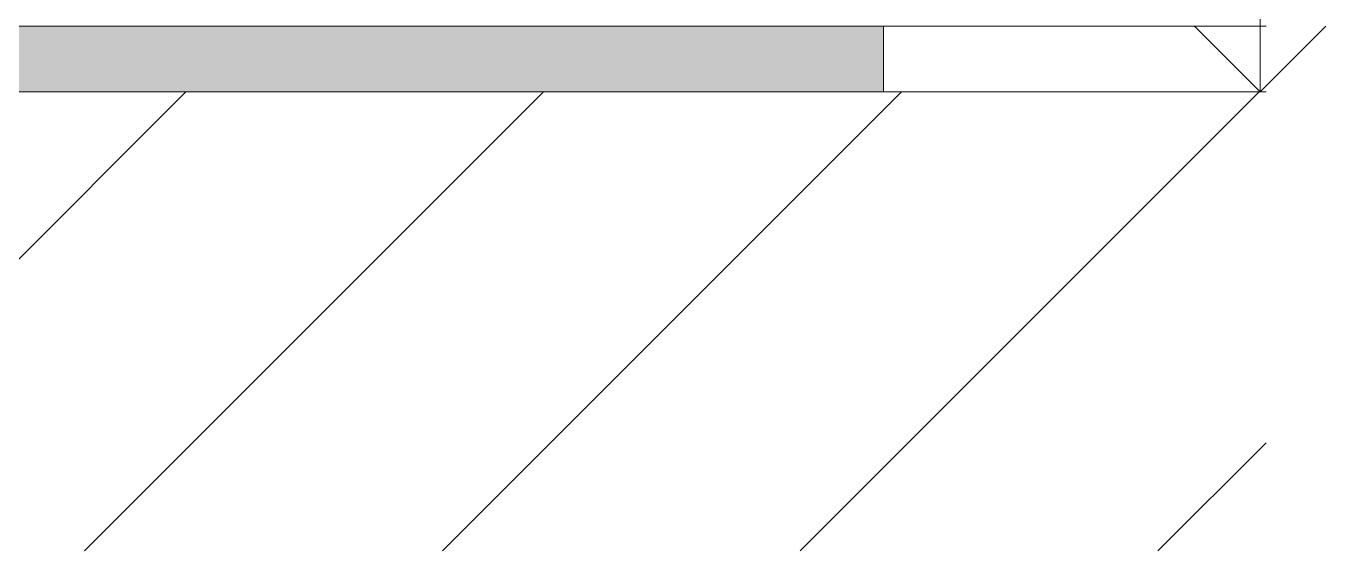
# Model space of a CAD drawing. Header units: millimetres. Extents: x -155050 to -36395, y -2753 to 7638.
# Drawn here: x -67251 to -63397, y -2306 to -750 of the extents above; entities that cross this region are included whole.
import ezdxf

# ---------------------------------------------------------------- set-up
doc = ezdxf.new("R2010")
doc.units = ezdxf.units.MM
doc.linetypes.add('IMPORT-DĚLICÍ2 _2_', pattern=[15.875, 6.35, -3.175, 0, -3.175, 0, -3.175])
doc.linetypes.add('IMPORT-KANVBRDO', pattern=[20, 7, -6.5, 0, -6.5])
for name, color, linetype, lineweight in [('A-DETL-THIN', 7, 'Continuous', 9), ('A-WALL', 7, 'Continuous', 9), ('G-ANNO-DIMS', 7, 'Continuous', 9), ('HK_TEREN_SESAZENI_dwg-1', 7, 'Continuous', 9)]:
    doc.layers.add(name, color=color, linetype=linetype, lineweight=lineweight)
for name, color, linetype, lineweight, true_color in [('A-WALL-4', 7, 'Continuous', 9, 0x787878), ('hch budova-1', 7, 'Continuous', 9, 0x00a5a5), ('hch kanal-2', 6, 'IMPORT-KANVBRDO', 9, 0xff00ff), ('hch kanal-3', 30, 'IMPORT-KANVBRDO', 9, 0xff7f00), ('hch oploceni-1', 7, 'IMPORT-DĚLICÍ2 _2_', 9, 0x00a5a5), ('hch teren-1', 7, 'Continuous', 9, 0x00a5a5), ('hch tok-1', 7, 'Continuous', 9, 0x00a5a5), ('hchrozvodi-1', 7, 'IMPORT-DĚLICÍ2 _2_', 9, 0x00a5a5), ('Vlastní 1_A-DETL-GENF-1', 9, 'Continuous', 9, 0x808080)]:
    doc.layers.add(name, color=color, linetype=linetype, lineweight=lineweight, true_color=true_color)

# ---------------------------------------------------------------- blocks, each defined once
blk = doc.blocks.new('HK_TEREN_SESAZENI_dwg_fgvzhj-918100-Řez 4')
at = {"layer": 'hch budova-1'}
blk.add_line((-179030.8, -750), (-183890, -750), dxfattribs=at)
at = {"layer": 'hch budova-1', "flags": 128}
blk.add_lwpolyline([(-183890, -750), (-183976.4, -750), (-179030.8, -750)], dxfattribs=at)
at = {"layer": 'hch kanal-2'}
blk.add_line((-180165.7, -750), (-179030.8, -750), dxfattribs=at)
at = {"layer": 'hch kanal-3'}
blk.add_line((-181624.4, -750), (-179030.8, -750), dxfattribs=at)
at = {"layer": 'hch kanal-3', "flags": 128}
blk.add_lwpolyline([(-201519.1, -750), (-184285.5, -750), (-179030.8, -750)], dxfattribs=at)
at = {"layer": 'hch oploceni-1'}
blk.add_line((-180165.7, -750), (-179030.8, -750), dxfattribs=at)
at = {"layer": 'hch oploceni-1', "flags": 128}
blk.add_lwpolyline([(-179030.8, -750), (-201488.3, -750), (-201519.1, -750)], dxfattribs=at)
at = {"layer": 'hch teren-1'}
for p, q in [((-179030.8, -750), (-201519.1, -750)), ((-179030.8, -750), (-180165.7, -750)), ((-179464.3, -750), (-179030.8, -750))]:
    blk.add_line(p, q, dxfattribs=at)
at = {"layer": 'hch teren-1', "flags": 128}
blk.add_lwpolyline([(-201519.1, -750), (-197115.1, -750), (-180687.8, -750), (-180939.8, -750)], dxfattribs=at)
at = {"layer": 'hch tok-1'}
for p, q in [((-179030.8, -750), (-180165.7, -750)), ((-180165.7, -750), (-179030.8, -750)), ((-179830.5, -750), (-179030.8, -750)), ((-179030.8, -750), (-179690.7, -750))]:
    blk.add_line(p, q, dxfattribs=at)
at = {"layer": 'hchrozvodi-1'}
blk.add_line((-179030.8, -750), (-180165.7, -750), dxfattribs=at)
blk = doc.blocks.new('HK_TEREN_SESAZENI_dwg-918098-Řez 4')
blk.add_blockref('HK_TEREN_SESAZENI_dwg_fgvzhj-918100-Řez 4', (0, 0))
blk = doc.blocks.new('Výškové kóty - Horní-314756-Řez 4')
at = {"layer": 'G-ANNO-DIMS'}
for p, q in [((-179048.5, -270.2), (-180098.5, -270.2)), ((-179048.5, -945.2), (-179048.5, -270.2)), ((-179048.5, -945.2), (-179243.5, -750.2)), ((-179048.5, -945.2), (-178853.5, -750.2))]:
    blk.add_line(p, q, dxfattribs=at)

msp = doc.modelspace()

# ---------------------------------------------------------------- hatches: boundary and pattern name
at = {"layer": 'A-WALL-4'}
msp.add_hatch(color=256, dxfattribs=at).paths.add_polyline_path([(-64709.7, -945.2), (-64709.7, -750), (-68409.7, -750), (-68409.7, -945.2), (-64980.4, -945.2)])
at = {"layer": 'Vlastní 1_A-DETL-GENF-1'}
h = msp.add_hatch(dxfattribs=at)
h.set_pattern_fill('FP_3', color=256, style=0, pattern_type=2)
h.set_pattern_definition([(45, (-74817.6, 2682.2), (-530.33, 530.33), [])])
h.paths.add_polyline_path([(-74467.6, -2305.7), (-63574.8, -2305.7), (-63574.8, -945.2), (-86063.1, -945.2), (-86063.1, -2305.7), (-74819, -2305.7)])

# ---------------------------------------------------------------- linework, layer by layer
at = {"layer": 'A-DETL-THIN'}
msp.add_line((-63574.8, -945.2), (-86063.1, -945.2), dxfattribs=at)
at = {"layer": 'A-WALL'}
msp.add_line((-64709.7, -945.2), (-64709.7, -750), dxfattribs=at)
at = {"layer": 'G-ANNO-DIMS'}
msp.add_line((-63927.8, -945.2), (-63592.5, -945.2), dxfattribs=at)

# ---------------------------------------------------------------- block references
msp.add_blockref('Výškové kóty - Horní-314756-Řez 4', (115456, 0), dxfattribs=at)
at = {"layer": 'HK_TEREN_SESAZENI_dwg-1'}
msp.add_blockref('HK_TEREN_SESAZENI_dwg-918098-Řez 4', (115456, 0), dxfattribs=at)

doc.saveas('drawing.dxf')
